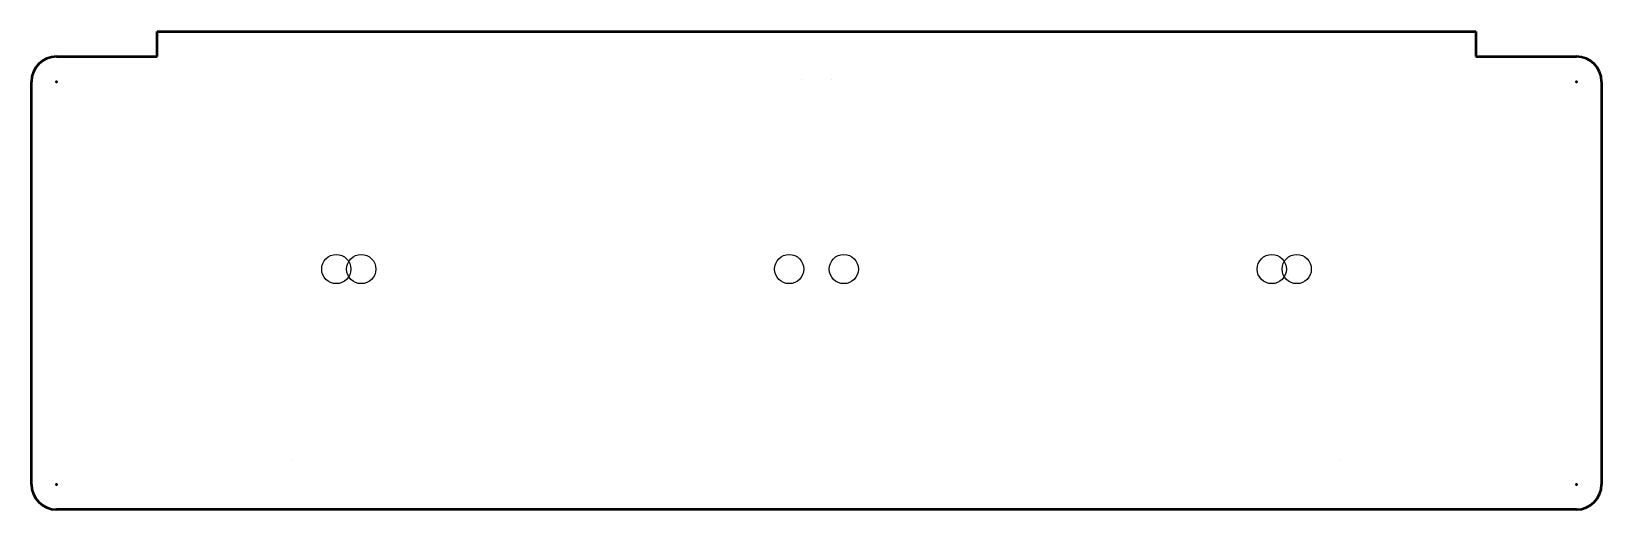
# Model space of a CAD drawing. Header units: inches. Extents: x -3.89 to 3.91, y 8.05 to 10.43.
import ezdxf

# ---------------------------------------------------------------- set-up
doc = ezdxf.new("R2010")
doc.units = ezdxf.units.IN
doc.header["$MEASUREMENT"] = 0
doc.layers.add('IV_ARC_CENTERS', color=7, linetype='Continuous', lineweight=50)
doc.layers.add('IV_OUTER_PROFILE', color=7, linetype='Continuous', lineweight=50)

msp = doc.modelspace()

# ---------------------------------------------------------------- linework, layer by layer
for centre in [(-2.3777, 9.2483), (-2.2537, 9.2483), (-0.1277, 9.2483), (0.1434, 9.2483), (2.2694, 9.2483), (2.3934, 9.2483)]:
    msp.add_circle(centre, 0.0725)
at = {"color": 11, "linetype": 'Continuous', "lineweight": 25, "true_color": 0xff7f7f}
for centre, start, end in [((-0.0678, 10.19), 180, 0), ((-0.0678, 10.19), 0, 180), ((-0.0678, 10.19), 180, 0), ((-0.0678, 10.19), 0, 180), ((0.0835, 10.19), 180, 0), ((0.0835, 10.19), 0, 180), ((0.0835, 10.19), 180, 0), ((0.0835, 10.19), 0, 180), ((-2.5937, 8.3003), 180, 0), ((-2.5937, 8.3003), 0, 180), ((-2.5937, 8.3003), 180, 0), ((-2.5937, 8.3003), 0, 180), ((2.6094, 8.3003), 180, 0), ((2.6094, 8.3003), 0, 180), ((2.6094, 8.3003), 180, 0), ((2.6094, 8.3003), 0, 180)]:
    msp.add_arc(centre, 0.0000197, start, end, dxfattribs=at)
at = {"layer": 'IV_ARC_CENTERS'}
for p in [(-3.7672, 10.1787), (3.7828, 10.1787), (-3.7672, 8.1787), (3.7828, 8.1787)]:
    msp.add_point(p, dxfattribs=at)
at = {"layer": 'IV_OUTER_PROFILE'}
for p, q in [((-3.2672, 10.4287), (3.2828, 10.4287)), ((-3.2672, 10.3037), (-3.2672, 10.4287)), ((3.2828, 10.4287), (3.2828, 10.3037)), ((-3.7672, 10.3037), (-3.2672, 10.3037)), ((3.2828, 10.3037), (3.7828, 10.3037)), ((-3.8922, 8.1787), (-3.8922, 10.1787)), ((3.9078, 10.1787), (3.9078, 8.1787)), ((3.7828, 8.0537), (-3.7672, 8.0537))]:
    msp.add_line(p, q, dxfattribs=at)
for centre, start, end in [((-3.7672, 10.1787), 90, 180), ((3.7828, 10.1787), 360, 90), ((-3.7672, 8.1787), 180, 270), ((3.7828, 8.1787), 270, 0)]:
    msp.add_arc(centre, 0.125, start, end, dxfattribs=at)

doc.saveas('drawing.dxf')
